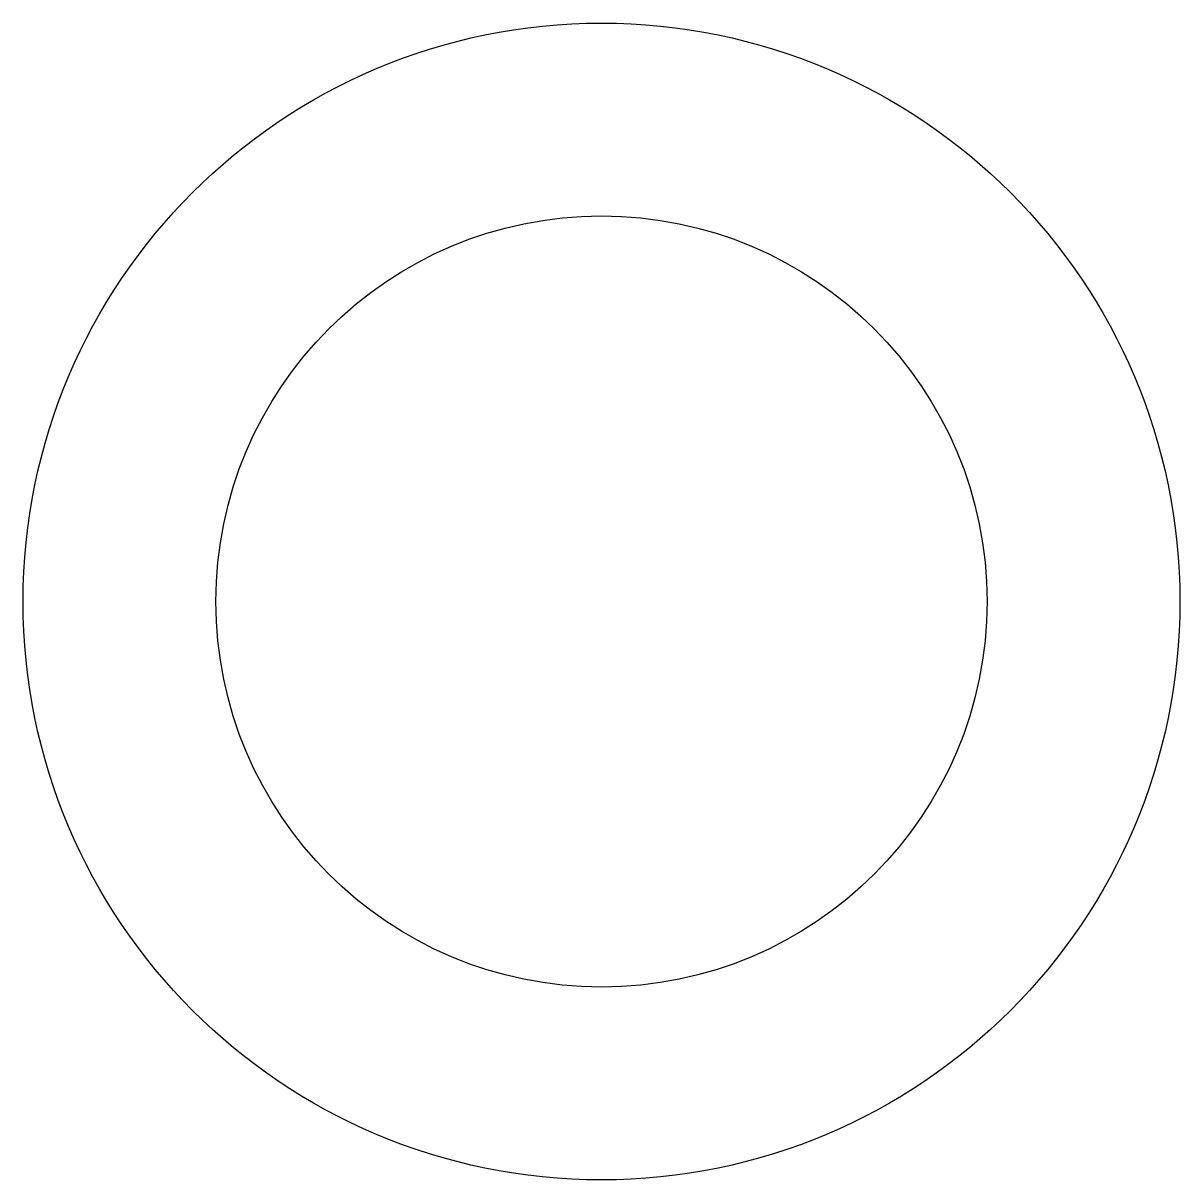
# Model space of a CAD drawing. Header units: metres. Extents: x -10 to 10, y -10 to 10.
import ezdxf

# ---------------------------------------------------------------- set-up
doc = ezdxf.new("R2010")
doc.units = ezdxf.units.M

msp = doc.modelspace()

# ---------------------------------------------------------------- linework, layer by layer
for radius in [10, 6.667]:
    msp.add_circle((0, 0), radius)

doc.saveas('drawing.dxf')
